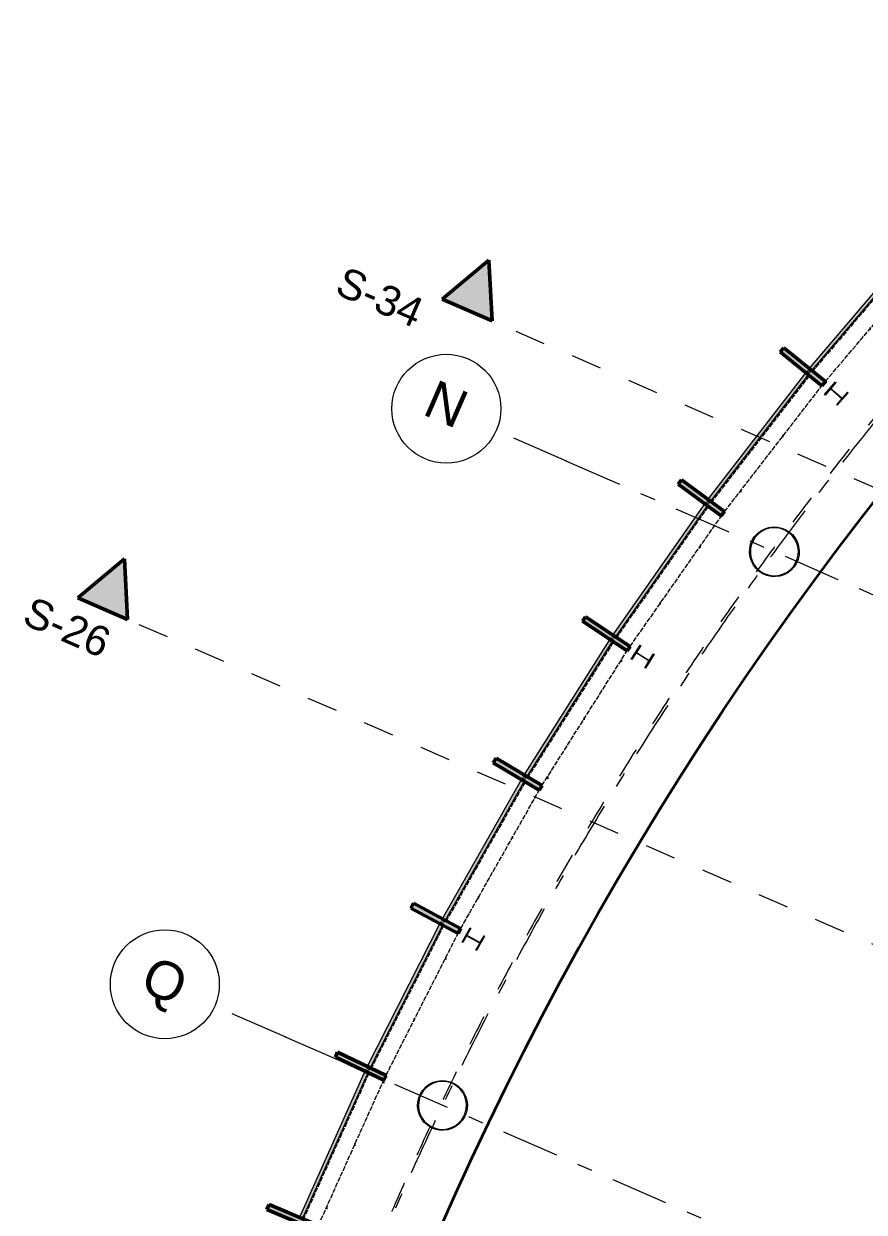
# Model space of a CAD drawing. Header units: millimetres. Extents: x -50172 to 68897, y -80883 to 956680.
# Drawn here: x -45253 to -37538, y -43847 to -32931 of the extents above; entities that cross this region are included whole.
import ezdxf
from ezdxf.enums import TextEntityAlignment as Align

# ---------------------------------------------------------------- set-up
doc = ezdxf.new("R2010")
doc.units = ezdxf.units.MM
doc.header["$MEASUREMENT"] = 0
for name, pattern in [('Dashed', [564.444447, 282.222223, -282.222223]), ('Dotted', [634.99999, 0, -634.99999]), ('Double Dashed', [1093.611073, 529.166651, -211.666656, 141.111112, -211.666656]), ('Hidden Line', [55, 45, -10])]:
    doc.linetypes.add(name, pattern=pattern)
for name, color, linetype, lineweight in [('0_Pen_No__155', 5, 'Continuous', 35), ('A-95-MC_Marker_Section_P2.Marker_Pen_No__1', 7, 'Continuous', 13), ('A-95-MC_Marker_Section_P2.Marker_Pen_No__6', 7, 'Continuous', 35), ('COLUMN.IFC Import_Pen_No__2', 8, 'Continuous', 15), ('New_A-25-M_Curtain_Wall_Pen_No__1', 7, 'Continuous', 13), ('New_A-25-M_Curtain_Wall_Pen_No__87', 8, 'Continuous', 20), ('New_A-95-P_Drawing_Pen_No__1', 7, 'Continuous', 13)]:
    doc.layers.add(name, color=color, linetype=linetype, lineweight=lineweight)
for name, color, linetype in [('A-95-MC_Marker_Section_P2.Marker', 7, 'Continuous'), ('COLUMN.IFC Import', 7, 'Continuous'), ('New_A-15-MG_Structural_Grid_Phase_2', 7, 'Continuous'), ('New_A-25-M_Curtain_Wall', 7, 'Continuous')]:
    doc.layers.add(name, color=color, linetype=linetype)
for name, color, linetype, lineweight, true_color in [('A-95-MC_Marker_Section_P2.Marker_Pen_No__25', 7, 'Continuous', 50, 0x2a2a2a), ('New_A-15-MG_Structural_Grid_Phase_2_Pen_No__222', 7, 'Continuous', 13, 0x65af33), ('New_A-25-M_Curtain_Wall_Pen_No__144', 7, 'Continuous', 0, 0xc8c8c8), ('New_A-25-M_Curtain_Wall_Pen_No__165', 7, 'Continuous', 0, 0x006060), ('New_A-25-M_Curtain_Wall_Pen_No__27', 7, 'Continuous', 50, 0x2a2a2a)]:
    doc.layers.add(name, color=color, linetype=linetype, lineweight=lineweight, true_color=true_color)
doc.styles.add('GENERATED_STYLE_4', font='')
doc.styles.get('GENERATED_STYLE_4').set_extended_font_data('Swis721 BT')

# ---------------------------------------------------------------- blocks, each defined once
blk = doc.blocks.new('Curtain Wall_6_1')
at = {"layer": 'New_A-25-M_Curtain_Wall_Pen_No__144', "linetype": 'Continuous'}
for points in [[(-38277, -35907), (-38309, -35945), (-37927, -36255), (-37895, -36216)], [(-39216, -37121), (-39246, -37161), (-38850, -37452), (-38820, -37412)], [(-40097, -38378), (-40125, -38419), (-39715, -38692), (-39688, -38650)], [(-40918, -39675), (-40944, -39718), (-40522, -39970), (-40496, -39928)], [(-41677, -41009), (-41700, -41053), (-41267, -41286), (-41243, -41242)], [(-42372, -42377), (-42393, -42423), (-41949, -42635), (-41928, -42590)], [(-43002, -43777), (-43021, -43823), (-42567, -44014), (-42548, -43968)]]:
    blk.add_hatch(color=256, dxfattribs=at).paths.add_polyline_path(points)
at = {"layer": 'New_A-25-M_Curtain_Wall_Pen_No__165', "linetype": 'Continuous', "lineweight": 0, "true_color": 0x001818}
for points in [[(-37082, -34964), (-38053, -36107), (-38029, -36128), (-37057, -34985)], [(-38066, -36123), (-38983, -37310), (-38958, -37330), (-38041, -36143)], [(-38995, -37327), (-39855, -38556), (-39829, -38574), (-38969, -37345)], [(-39867, -38573), (-40668, -39842), (-40641, -39859), (-39840, -38590)], [(-40679, -39859), (-41419, -41164), (-41391, -41180), (-40651, -39875)], [(-41429, -41182), (-42107, -42520), (-42079, -42535), (-41400, -41197)], [(-42116, -42539), (-42730, -43907), (-42701, -43920), (-42087, -42552)]]:
    blk.add_hatch(color=168, dxfattribs=at).paths.add_polyline_path(points)
at = {"layer": 'New_A-25-M_Curtain_Wall_Pen_No__1', "linetype": 'Continuous'}
for p, q in [((-37082, -34964), (-38053, -36107)), ((-38029, -36128), (-37057, -34985)), ((-38066, -36123), (-38983, -37310)), ((-38041, -36143), (-38066, -36123)), ((-38053, -36107), (-38029, -36128)), ((-38958, -37330), (-38041, -36143)), ((-38995, -37327), (-39855, -38556)), ((-38969, -37345), (-38995, -37327)), ((-38983, -37310), (-38958, -37330)), ((-39829, -38574), (-38969, -37345)), ((-39867, -38573), (-40668, -39842)), ((-40641, -39859), (-39840, -38590)), ((-39840, -38590), (-39867, -38573)), ((-39855, -38556), (-39829, -38574)), ((-40668, -39842), (-40641, -39859)), ((-40679, -39859), (-41419, -41164)), ((-41391, -41180), (-40651, -39875)), ((-40651, -39875), (-40679, -39859)), ((-41429, -41182), (-42107, -42520)), ((-42079, -42535), (-41400, -41197)), ((-41400, -41197), (-41429, -41182)), ((-41419, -41164), (-41391, -41180)), ((-42116, -42539), (-42730, -43907)), ((-42701, -43920), (-42087, -42552)), ((-42087, -42552), (-42116, -42539)), ((-42107, -42520), (-42079, -42535))]:
    blk.add_line(p, q, dxfattribs=at)
at = {"layer": 'New_A-25-M_Curtain_Wall_Pen_No__27', "linetype": 'Continuous'}
for p, q in [((-38277, -35907), (-38309, -35945)), ((-37895, -36216), (-38277, -35907)), ((-38309, -35945), (-37927, -36255)), ((-37927, -36255), (-37895, -36216)), ((-39216, -37121), (-39246, -37161)), ((-39246, -37161), (-38850, -37452)), ((-38820, -37412), (-39216, -37121)), ((-38850, -37452), (-38820, -37412)), ((-40097, -38378), (-40125, -38419)), ((-40125, -38419), (-39715, -38692)), ((-39688, -38650), (-40097, -38378)), ((-39715, -38692), (-39688, -38650)), ((-40918, -39675), (-40944, -39718)), ((-40944, -39718), (-40522, -39970)), ((-40496, -39928), (-40918, -39675)), ((-40522, -39970), (-40496, -39928)), ((-41677, -41009), (-41700, -41053)), ((-41243, -41242), (-41677, -41009)), ((-41700, -41053), (-41267, -41286)), ((-41267, -41286), (-41243, -41242)), ((-42372, -42377), (-42393, -42423)), ((-42393, -42423), (-41949, -42635)), ((-41928, -42590), (-42372, -42377)), ((-41949, -42635), (-41928, -42590)), ((-43002, -43777), (-43021, -43823)), ((-43021, -43823), (-42567, -44014)), ((-42548, -43968), (-43002, -43777))]:
    blk.add_line(p, q, dxfattribs=at)
blk = doc.blocks.new('Wall_61_1', base_point=(-36948, -35103))
at = {"layer": 'New_A-25-M_Curtain_Wall_Pen_No__87', "linetype": 'Hidden Line', "flags": 128}
for points in [[(-37062, -35006), (-38009, -36119)], [(-36948, -35103), (-37062, -35006)], [(-37895, -36216), (-36948, -35103)], [(-38009, -36119), (-37895, -36216)]]:
    blk.add_lwpolyline(points, dxfattribs=at)
blk = doc.blocks.new('Wall_62_1', base_point=(-37927, -36255))
at = {"layer": 'New_A-25-M_Curtain_Wall_Pen_No__87', "linetype": 'Hidden Line', "flags": 128}
for points in [[(-38045, -36164), (-38939, -37320)], [(-37927, -36255), (-38045, -36164)], [(-38820, -37412), (-37927, -36255)], [(-38939, -37320), (-38820, -37412)]]:
    blk.add_lwpolyline(points, dxfattribs=at)
blk = doc.blocks.new('Wall_63_1', base_point=(-38850, -37452))
at = {"layer": 'New_A-25-M_Curtain_Wall_Pen_No__87', "linetype": 'Hidden Line', "flags": 128}
for points in [[(-38973, -37366), (-39811, -38564)], [(-38850, -37452), (-38973, -37366)], [(-39688, -38650), (-38850, -37452)], [(-39811, -38564), (-39688, -38650)]]:
    blk.add_lwpolyline(points, dxfattribs=at)
blk = doc.blocks.new('Wall_64_1', base_point=(-39715, -38692))
at = {"layer": 'New_A-25-M_Curtain_Wall_Pen_No__87', "linetype": 'Hidden Line', "flags": 128}
for points in [[(-39842, -38612), (-40623, -39847)], [(-39715, -38692), (-39842, -38612)], [(-40496, -39928), (-39715, -38692)], [(-40623, -39847), (-40496, -39928)]]:
    blk.add_lwpolyline(points, dxfattribs=at)
blk = doc.blocks.new('Wall_65_1', base_point=(-40522, -39970))
at = {"layer": 'New_A-25-M_Curtain_Wall_Pen_No__87', "linetype": 'Hidden Line', "flags": 128}
for points in [[(-40652, -39896), (-41374, -41168)], [(-40522, -39970), (-40652, -39896)], [(-41243, -41242), (-40522, -39970)], [(-41374, -41168), (-41243, -41242)]]:
    blk.add_lwpolyline(points, dxfattribs=at)
blk = doc.blocks.new('Wall_66_1', base_point=(-41267, -41286))
at = {"layer": 'New_A-25-M_Curtain_Wall_Pen_No__87', "linetype": 'Hidden Line', "flags": 128}
for points in [[(-41401, -41218), (-42062, -42522)], [(-41267, -41286), (-41401, -41218)], [(-41928, -42590), (-41267, -41286)], [(-42062, -42522), (-41928, -42590)]]:
    blk.add_lwpolyline(points, dxfattribs=at)
blk = doc.blocks.new('Wall_67_1', base_point=(-41949, -42635))
at = {"layer": 'New_A-25-M_Curtain_Wall_Pen_No__87', "linetype": 'Hidden Line', "flags": 128}
for points in [[(-42086, -42573), (-42685, -43907)], [(-41949, -42635), (-42086, -42573)], [(-42548, -43968), (-41949, -42635)], [(-42685, -43907), (-42548, -43968)]]:
    blk.add_lwpolyline(points, dxfattribs=at)
blk = doc.blocks.new('Standard grid marker_4')
at = {"layer": 'New_A-15-MG_Structural_Grid_Phase_2_Pen_No__222', "linetype": 'Double Dashed'}
for q in [(0, 0), (20649, 0)]:
    blk.add_line((705, 0), q, dxfattribs=at)
at = {"layer": 'New_A-15-MG_Structural_Grid_Phase_2_Pen_No__222', "linetype": 'Continuous'}
blk.add_circle((-500, 0), 500, dxfattribs=at)
at = {"layer": 'New_A-15-MG_Structural_Grid_Phase_2_Pen_No__222', "linetype": 'Double Dashed'}
blk.add_point((705, 0), dxfattribs=at)
blk.add_point((705, 0), dxfattribs=at)
at = {"layer": 'New_A-15-MG_Structural_Grid_Phase_2_Pen_No__222', "style": 'GENERATED_STYLE_4'}
blk.add_attdef('AC_MarkerText_1', text='', height=350, rotation=360, dxfattribs=at).set_placement((-500, 34), align=Align.MIDDLE_CENTER)
blk = doc.blocks.new('Standard grid marker_5')
at = {"layer": 'New_A-15-MG_Structural_Grid_Phase_2_Pen_No__222', "linetype": 'Double Dashed'}
for q in [(0, 0), (17720, 0)]:
    blk.add_line((705, 0), q, dxfattribs=at)
at = {"layer": 'New_A-15-MG_Structural_Grid_Phase_2_Pen_No__222', "linetype": 'Continuous'}
blk.add_circle((-500, 0), 500, dxfattribs=at)
at = {"layer": 'New_A-15-MG_Structural_Grid_Phase_2_Pen_No__222', "linetype": 'Double Dashed'}
blk.add_point((705, 0), dxfattribs=at)
blk.add_point((705, 0), dxfattribs=at)
at = {"layer": 'New_A-15-MG_Structural_Grid_Phase_2_Pen_No__222', "style": 'GENERATED_STYLE_4'}
blk.add_attdef('AC_MarkerText_1', text='', height=350, rotation=360, dxfattribs=at).set_placement((-500, 43), align=Align.MIDDLE_CENTER)
blk = doc.blocks.new('Standard grid marker_22')
at = {"layer": 'New_A-15-MG_Structural_Grid_Phase_2_Pen_No__222', "linetype": 'Double Dashed'}
blk.add_arc((0, 0), 31507, 0, 43.0295, dxfattribs=at)
blk = doc.blocks.new('Column 168')
at = {"layer": 'COLUMN.IFC Import_Pen_No__2', "linetype": 'Continuous'}
for p, q in [((-78.152, 214.72), (-39.679, 225.029)), ((-39.679, 225.029), (0, 228.5)), ((0, 220.5), (-38.289, 217.15)), ((0, 228.5), (39.679, 225.029)), ((38.289, 217.15), (0, 220.5)), ((39.679, 225.029), (78.152, 214.72)), ((-214.72, 78.152), (-197.887, 114.25)), ((-190.959, 110.25), (-207.202, 75.415)), ((-197.887, 114.25), (-175.041, 146.877)), ((-168.913, 141.735), (-190.959, 110.25)), ((-175.041, 146.877), (-146.877, 175.041)), ((-141.735, 168.913), (-168.913, 141.735)), ((-146.877, 175.041), (-114.25, 197.887)), ((-110.25, 190.959), (-141.735, 168.913)), ((-114.25, 197.887), (-78.152, 214.72)), ((-75.415, 207.202), (-110.25, 190.959)), ((-38.289, 217.15), (-75.415, 207.202)), ((75.415, 207.202), (38.289, 217.15)), ((110.25, 190.959), (75.415, 207.202)), ((78.152, 214.72), (114.25, 197.887)), ((141.735, 168.913), (110.25, 190.959)), ((114.25, 197.887), (146.877, 175.041)), ((168.913, 141.735), (141.735, 168.913)), ((146.877, 175.041), (175.041, 146.877)), ((190.959, 110.25), (168.913, 141.735)), ((175.041, 146.877), (197.887, 114.25)), ((207.202, 75.415), (190.959, 110.25)), ((197.887, 114.25), (214.72, 78.152)), ((-228.5, 0), (-225.029, 39.679)), ((-225.029, 39.679), (-214.72, 78.152)), ((-217.15, 38.289), (-220.5, 0)), ((-207.202, 75.415), (-217.15, 38.289)), ((217.15, 38.289), (207.202, 75.415)), ((214.72, 78.152), (225.029, 39.679)), ((220.5, 0), (217.15, 38.289)), ((217.15, -38.289), (220.5, 0)), ((225.029, 39.679), (228.5, 0)), ((228.5, 0), (225.029, -39.679)), ((-225.029, -39.679), (-228.5, 0)), ((-214.72, -78.152), (-225.029, -39.679)), ((-220.5, 0), (-217.15, -38.289)), ((-217.15, -38.289), (-207.202, -75.415)), ((-197.887, -114.25), (-214.72, -78.152)), ((-207.202, -75.415), (-190.959, -110.25)), ((190.959, -110.25), (207.202, -75.415)), ((214.72, -78.152), (197.887, -114.25)), ((207.202, -75.415), (217.15, -38.289)), ((225.029, -39.679), (214.72, -78.152)), ((-175.041, -146.877), (-197.887, -114.25)), ((-190.959, -110.25), (-168.913, -141.735)), ((-146.877, -175.041), (-175.041, -146.877)), ((-168.913, -141.735), (-141.735, -168.913)), ((-114.25, -197.887), (-146.877, -175.041)), ((-141.735, -168.913), (-110.25, -190.959)), ((-78.152, -214.72), (-114.25, -197.887)), ((-110.25, -190.959), (-75.415, -207.202)), ((-39.679, -225.029), (-78.152, -214.72)), ((-75.415, -207.202), (-38.289, -217.15)), ((-38.289, -217.15), (0, -220.5)), ((0, -220.5), (38.289, -217.15)), ((38.289, -217.15), (75.415, -207.202)), ((78.152, -214.72), (39.679, -225.029)), ((75.415, -207.202), (110.25, -190.959)), ((114.25, -197.887), (78.152, -214.72)), ((110.25, -190.959), (141.735, -168.913)), ((146.877, -175.041), (114.25, -197.887)), ((141.735, -168.913), (168.913, -141.735)), ((175.041, -146.877), (146.877, -175.041)), ((168.913, -141.735), (190.959, -110.25)), ((197.887, -114.25), (175.041, -146.877)), ((0, -228.5), (-39.679, -225.029)), ((39.679, -225.029), (0, -228.5))]:
    blk.add_line(p, q, dxfattribs=at)
blk = doc.blocks.new('Column 171')
at = {"layer": 'COLUMN.IFC Import_Pen_No__2', "linetype": 'Continuous'}
for p, q in [((-78.152, 214.72), (-39.679, 225.029)), ((-39.679, 225.029), (0, 228.5)), ((0, 220.5), (-38.289, 217.15)), ((0, 228.5), (39.679, 225.029)), ((38.289, 217.15), (0, 220.5)), ((39.679, 225.029), (78.152, 214.72)), ((-214.72, 78.152), (-197.887, 114.25)), ((-190.959, 110.25), (-207.202, 75.415)), ((-197.887, 114.25), (-175.041, 146.877)), ((-168.913, 141.735), (-190.959, 110.25)), ((-175.041, 146.877), (-146.877, 175.041)), ((-141.735, 168.913), (-168.913, 141.735)), ((-146.877, 175.041), (-114.25, 197.887)), ((-110.25, 190.959), (-141.735, 168.913)), ((-114.25, 197.887), (-78.152, 214.72)), ((-75.415, 207.202), (-110.25, 190.959)), ((-38.289, 217.15), (-75.415, 207.202)), ((75.415, 207.202), (38.289, 217.15)), ((110.25, 190.959), (75.415, 207.202)), ((78.152, 214.72), (114.25, 197.887)), ((141.735, 168.913), (110.25, 190.959)), ((114.25, 197.887), (146.877, 175.041)), ((168.913, 141.735), (141.735, 168.913)), ((146.877, 175.041), (175.041, 146.877)), ((190.959, 110.25), (168.913, 141.735)), ((175.041, 146.877), (197.887, 114.25)), ((207.202, 75.415), (190.959, 110.25)), ((197.887, 114.25), (214.72, 78.152)), ((-228.5, 0), (-225.029, 39.679)), ((-225.029, 39.679), (-214.72, 78.152)), ((-217.15, 38.289), (-220.5, 0)), ((-207.202, 75.415), (-217.15, 38.289)), ((217.15, 38.289), (207.202, 75.415)), ((214.72, 78.152), (225.029, 39.679)), ((220.5, 0), (217.15, 38.289)), ((217.15, -38.289), (220.5, 0)), ((225.029, 39.679), (228.5, 0)), ((228.5, 0), (225.029, -39.679)), ((-225.029, -39.679), (-228.5, 0)), ((-214.72, -78.152), (-225.029, -39.679)), ((-220.5, 0), (-217.15, -38.289)), ((-217.15, -38.289), (-207.202, -75.415)), ((-197.887, -114.25), (-214.72, -78.152)), ((-207.202, -75.415), (-190.959, -110.25)), ((190.959, -110.25), (207.202, -75.415)), ((214.72, -78.152), (197.887, -114.25)), ((207.202, -75.415), (217.15, -38.289)), ((225.029, -39.679), (214.72, -78.152)), ((-175.041, -146.877), (-197.887, -114.25)), ((-190.959, -110.25), (-168.913, -141.735)), ((-146.877, -175.041), (-175.041, -146.877)), ((-168.913, -141.735), (-141.735, -168.913)), ((-114.25, -197.887), (-146.877, -175.041)), ((-141.735, -168.913), (-110.25, -190.959)), ((-78.152, -214.72), (-114.25, -197.887)), ((-110.25, -190.959), (-75.415, -207.202)), ((-39.679, -225.029), (-78.152, -214.72)), ((-75.415, -207.202), (-38.289, -217.15)), ((-38.289, -217.15), (0, -220.5)), ((0, -220.5), (38.289, -217.15)), ((38.289, -217.15), (75.415, -207.202)), ((78.152, -214.72), (39.679, -225.029)), ((75.415, -207.202), (110.25, -190.959)), ((114.25, -197.887), (78.152, -214.72)), ((110.25, -190.959), (141.735, -168.913)), ((146.877, -175.041), (114.25, -197.887)), ((141.735, -168.913), (168.913, -141.735)), ((175.041, -146.877), (146.877, -175.041)), ((168.913, -141.735), (190.959, -110.25)), ((197.887, -114.25), (175.041, -146.877)), ((0, -228.5), (-39.679, -225.029)), ((39.679, -225.029), (0, -228.5))]:
    blk.add_line(p, q, dxfattribs=at)
blk = doc.blocks.new('Discrete Accessory 1727_2')
at = {"layer": 'COLUMN.IFC Import_Pen_No__2', "linetype": 'Continuous'}
for p, q in [((-76.1, 76.2), (76.1, 76.2)), ((-76.1, 69.4), (-76.1, 76.2)), ((-2.9, 69.4), (-76.1, 69.4)), ((-2.9, -69.4), (-2.9, 69.4)), ((2.9, 69.4), (2.9, -69.4)), ((76.1, 69.4), (2.9, 69.4)), ((76.1, 76.2), (76.1, 69.4)), ((-76.1, -69.4), (-2.9, -69.4)), ((-76.1, -76.2), (-76.1, -69.4)), ((76.1, -76.2), (-76.1, -76.2)), ((2.9, -69.4), (76.1, -69.4)), ((76.1, -69.4), (76.1, -76.2))]:
    blk.add_line(p, q, dxfattribs=at)
blk = doc.blocks.new('Column 175')
at = {"layer": 'COLUMN.IFC Import_Pen_No__2', "linetype": 'Continuous'}
for p, q in [((-76.1, 76.2), (76.1, 76.2)), ((-76.1, 69.4), (-76.1, 76.2)), ((-2.9, 69.4), (-76.1, 69.4)), ((-2.9, -69.4), (-2.9, 69.4)), ((2.9, 69.4), (2.9, -69.4)), ((76.1, 69.4), (2.9, 69.4)), ((76.1, 76.2), (76.1, 69.4)), ((-76.1, -69.4), (-2.9, -69.4)), ((-76.1, -76.2), (-76.1, -69.4)), ((76.1, -76.2), (-76.1, -76.2)), ((2.9, -69.4), (76.1, -69.4)), ((76.1, -69.4), (76.1, -76.2))]:
    blk.add_line(p, q, dxfattribs=at)
blk = doc.blocks.new('Cutting Plane_5_1', base_point=(10470, -62287))
at = {"layer": 'A-95-MC_Marker_Section_P2.Marker_Pen_No__25', "linetype": 'Continuous'}
blk.add_hatch(color=256, dxfattribs=at).paths.add_polyline_path([(-44759, -38204), (-44301, -38404), (-44330, -37845)])
at = {"layer": 'A-95-MC_Marker_Section_P2.Marker_Pen_No__1', "linetype": 'Dashed'}
blk.add_line((3665, -59319), (-44301, -38404), dxfattribs=at)
at = {"layer": 'A-95-MC_Marker_Section_P2.Marker_Pen_No__25', "linetype": 'Continuous'}
for p, q in [((-44330, -37845), (-44759, -38204)), ((-44301, -38404), (-44330, -37845)), ((-44759, -38204), (-44301, -38404))]:
    blk.add_line(p, q, dxfattribs=at)
at = {"layer": 'A-95-MC_Marker_Section_P2.Marker_Pen_No__6', "insert": (-45284, -38440), "char_height": 275, "attachment_point": 7, "rotation": 336.4404, "style": 'GENERATED_STYLE_4'}
blk.add_mtext('\\A1;{\\fSwis721 BT|b0|i0|c0|p34;S-26}', dxfattribs=at)
blk = doc.blocks.new('Cutting Plane_7_1', base_point=(12010, -58755))
at = {"layer": 'A-95-MC_Marker_Section_P2.Marker_Pen_No__25', "linetype": 'Continuous'}
blk.add_hatch(color=256, dxfattribs=at).paths.add_polyline_path([(-41414, -35460), (-40955, -35660), (-40985, -35101)])
at = {"layer": 'A-95-MC_Marker_Section_P2.Marker_Pen_No__1', "linetype": 'Dashed'}
blk.add_line((11781, -58655), (-40955, -35660), dxfattribs=at)
at = {"layer": 'A-95-MC_Marker_Section_P2.Marker_Pen_No__25', "linetype": 'Continuous'}
for p, q in [((-40985, -35101), (-41414, -35460)), ((-40955, -35660), (-40985, -35101)), ((-41414, -35460), (-40955, -35660))]:
    blk.add_line(p, q, dxfattribs=at)
at = {"layer": 'A-95-MC_Marker_Section_P2.Marker_Pen_No__6', "insert": (-42413, -35408), "char_height": 275, "attachment_point": 7, "rotation": 336.4404, "style": 'GENERATED_STYLE_4'}
blk.add_mtext('\\A1;{\\fSwis721 BT|b0|i0|c0|p34;S-34}', dxfattribs=at)

msp = doc.modelspace()

# ---------------------------------------------------------------- linework, layer by layer
at = {"layer": '0_Pen_No__155', "linetype": 'Dotted', "flags": 128}
msp.add_lwpolyline([(-45017, -59963.7), (-45039.2, -59533.2, -0.0328927), (-44983.5, -54152.5, -0.1899804), (-34811.1, -32930.7)], format="xyb", dxfattribs=at)
at = {"layer": '0_Pen_No__155', "linetype": 'Continuous', "flags": 128}
msp.add_lwpolyline([(-43976.8, -60134.8), (-44010.7, -59478.2, -0.0329201), (-43956.3, -54228.5, -0.1900003), (-34110.3, -33685.5)], format="xyb", dxfattribs=at)
at = {"layer": 'New_A-95-P_Drawing_Pen_No__1', "linetype": 'Dashed'}
msp.add_arc((-13056.7, -56361), 31421, 133.35579, 173.17026, dxfattribs=at)

# ---------------------------------------------------------------- block references
at = {"layer": 'A-95-MC_Marker_Section_P2.Marker'}
for name, p in [('Cutting Plane_7_1', (12010.4, -58755.3)), ('Cutting Plane_5_1', (10470.5, -62286.8))]:
    msp.add_blockref(name, p, dxfattribs=at)
at = {"layer": 'COLUMN.IFC Import', "linetype": 'Continuous', "zscale": 1000}
for name, p, rotation in [('Discrete Accessory 1727_2', (-37794, -36328), 49.62396151797986), ('Column 175', (-37794, -36328), 49.62396151797986), ('Column 168', (-38363.1, -37780.6), 52.49914959393108), ('Discrete Accessory 1727_2', (-39571.2, -38743.9), 57.72201077190426), ('Column 175', (-39571.2, -38743.9), 57.72201077190426), ('Discrete Accessory 1727_2', (-41126.4, -41338.8), 60.41960427772778), ('Column 175', (-41126.4, -41338.8), 60.41960427772778), ('Column 171', (-41409.9, -42865.6), 62.05865678104702)]:
    msp.add_blockref(name, p, dxfattribs=dict(at, rotation=rotation))
at = {"layer": 'New_A-15-MG_Structural_Grid_Phase_2', "color": 8, "linetype": 'Continuous', "lineweight": 15, "zscale": 1000, "rotation": 132.8760517734848}
msp.add_blockref('Standard grid marker_22', (-12978.9, -56444.6), dxfattribs=at)
at = {"layer": 'New_A-15-MG_Structural_Grid_Phase_2', "color": 8, "linetype": 'Continuous', "lineweight": 15}
ref = msp.add_blockref('Standard grid marker_5', (-40916, -36666.3), dxfattribs=dict(at, zscale=1000, rotation=336.440411583993))
ref.add_attrib('AC_MarkerText_1', 'N', dxfattribs={"layer": 'New_A-15-MG_Structural_Grid_Phase_2_Pen_No__222', "color": 85, "true_color": 0x65af33, "height": 350, "rotation": 336.44041, "style": 'GENERATED_STYLE_4'}).set_placement((-41374.4, -36423.1), align=Align.MIDDLE_CENTER)
ref = msp.add_blockref('Standard grid marker_4', (-43500.2, -41953.1), dxfattribs=dict(at, zscale=1000, rotation=336.440411583993))
ref.add_attrib('AC_MarkerText_1', 'Q', dxfattribs={"layer": 'New_A-15-MG_Structural_Grid_Phase_2_Pen_No__222', "color": 85, "true_color": 0x65af33, "height": 350, "rotation": 336.44041, "style": 'GENERATED_STYLE_4'}).set_placement((-43958.5, -41719.2), align=Align.MIDDLE_CENTER)
at = {"layer": 'New_A-25-M_Curtain_Wall', "linetype": 'Continuous', "lineweight": 0}
msp.add_blockref('Curtain Wall_6_1', (0, 0), dxfattribs=at)
at = {"layer": 'New_A-25-M_Curtain_Wall', "color": 250, "lineweight": 50, "true_color": 0x2a2a2a}
for name, p in [('Wall_61_1', (-36948.2, -35102.9)), ('Wall_62_1', (-37926.6, -36255.3)), ('Wall_63_1', (-38849.6, -37452.5)), ('Wall_64_1', (-39715.3, -38691.8)), ('Wall_65_1', (-40521.6, -39970.5)), ('Wall_66_1', (-41266.8, -41285.8)), ('Wall_67_1', (-41949.3, -42634.7))]:
    msp.add_blockref(name, p, dxfattribs=at)

doc.saveas('drawing.dxf')
